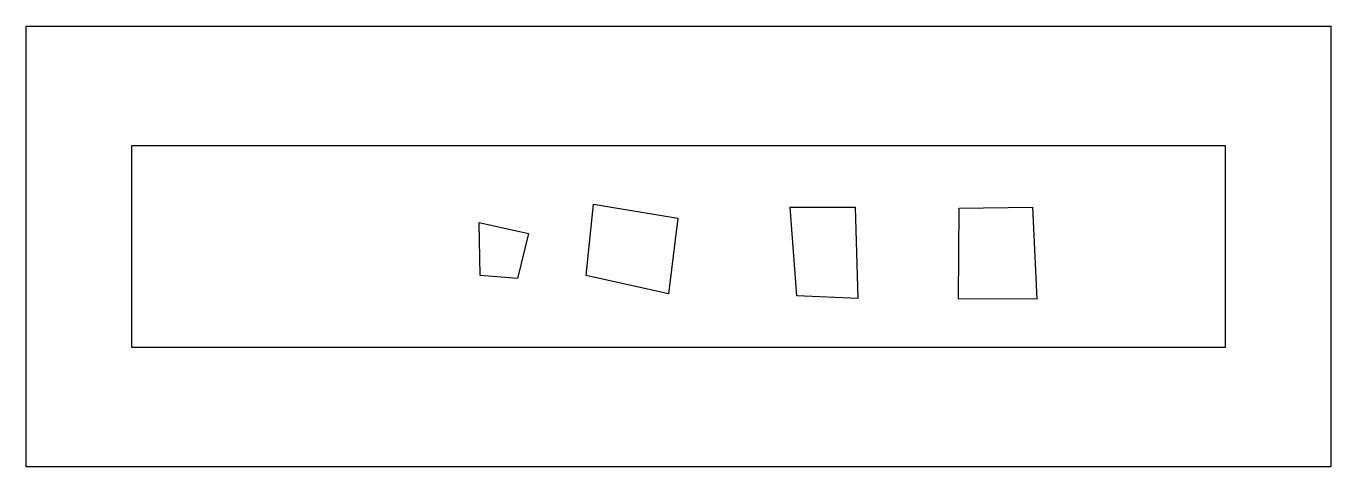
# Model space of a CAD drawing. Header units: metres. Extents: x -14 to 213, y 34 to 111.
import ezdxf

# ---------------------------------------------------------------- set-up
doc = ezdxf.new("R2010")
doc.units = ezdxf.units.M
doc.layers.get('0').update_dxf_attribs({"linetype": 'CONTINUOUS'})

msp = doc.modelspace()

# ---------------------------------------------------------------- linework, layer by layer
for points in [[(213.07, 110.74), (213.07, 34.13), (-13.54, 34.13), (-13.54, 110.74), (213.07, 110.74)], [(46.9, 54.94), (48.63, 54.94), (60.9, 54.94), (62.63, 54.94), (100.9, 54.94), (102.63, 54.94), (114.9, 54.94), (116.63, 54.94), (164.9, 54.94), (166.63, 54.94), (178.9, 54.94), (180.63, 54.94), (188.9, 54.94), (190.63, 54.94), (194.77, 54.94), (194.77, 89.94), (190.63, 89.94), (188.9, 89.94), (180.63, 89.94), (178.9, 89.94), (166.63, 89.94), (164.9, 89.94), (116.63, 89.94), (114.9, 89.94), (102.63, 89.94), (100.9, 89.94), (62.63, 89.94), (60.9, 89.94), (48.63, 89.94), (46.9, 89.94), (24.63, 89.94), (22.9, 89.94), (10.63, 89.94), (8.9, 89.94), (4.77, 89.94), (4.77, 54.94), (8.9, 54.94), (10.63, 54.94), (22.9, 54.94), (24.63, 54.94), (46.9, 54.94)], [(85.01, 79.77), (99.63, 77.38), (98.04, 64.2), (83.74, 67.37), (85.01, 79.77)], [(130.93, 63.4), (120.29, 63.88), (119.17, 79.29), (130.46, 79.29), (130.93, 63.4)], [(162.03, 63.26), (148.39, 63.33), (148.51, 79.11), (161.26, 79.3), (162.03, 63.26)], [(65.31, 67.37), (65.15, 76.59), (73.73, 74.68), (71.82, 66.9), (65.31, 67.37)]]:
    msp.add_lwpolyline(points)

doc.saveas('drawing.dxf')
